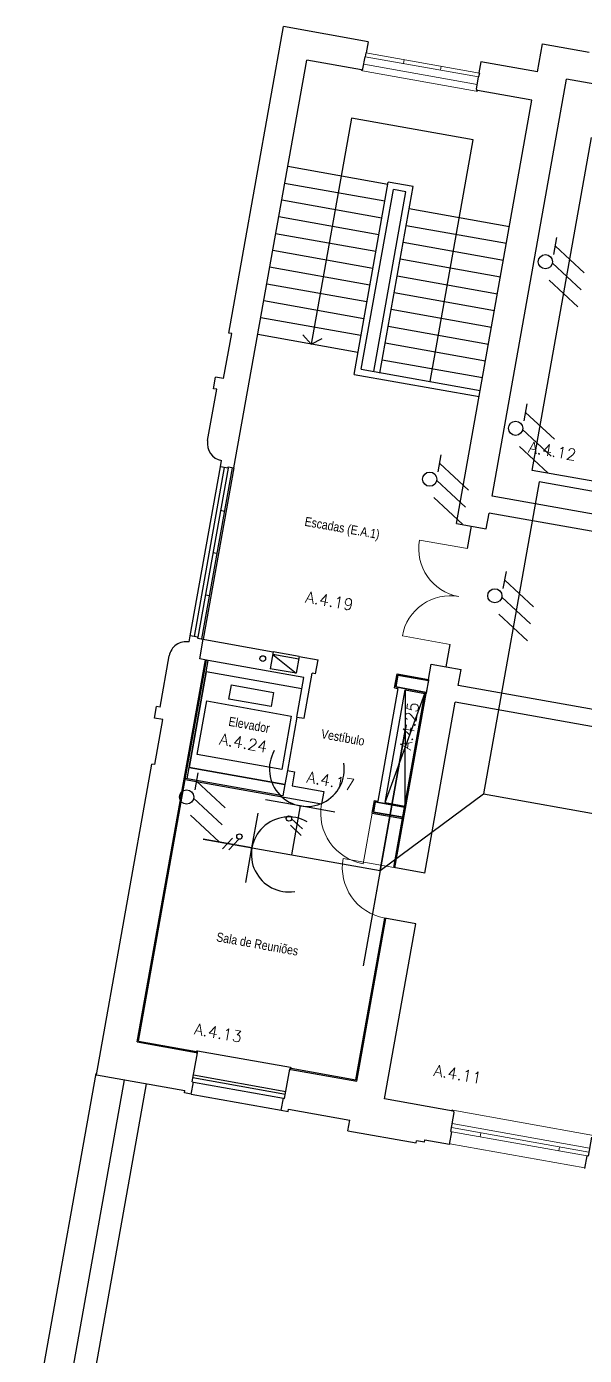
# Model space of a CAD drawing. Header units: millimetres. Extents: x -91118 to -91031, y -106425 to -106289.
# Drawn here: x -91094.72 to -91084.97, y -106327.96 to -106304.75 of the extents above; entities that cross this region are included whole.
import ezdxf

# ---------------------------------------------------------------- set-up
doc = ezdxf.new("R2010")
doc.units = ezdxf.units.MM
doc.header["$MEASUREMENT"] = 0
doc.linetypes.add('ACAD_ISO10W100', pattern=[18, 12, -3, 0, -3])
doc.linetypes.add('DASHED', pattern=[0.75, 0.5, -0.25])
for name, color, linetype, lineweight in [('!00 Elementos Corte', 40, 'Continuous', 30), ('!01 Elementos Vista 1', 152, 'Continuous', 0), ('!02 Elementos Vista 2', 87, 'Continuous', 0), ('!07 Vaos - Janelas', 8, 'Continuous', 13), ('0-CIVIL', 8, 'Continuous', 0)]:
    doc.layers.add(name, color=color, linetype=linetype, lineweight=lineweight)
doc.layers.add('Desenho base', color=7, linetype='Continuous')
doc.layers.add('Tomadas', color=1, linetype='Continuous')
doc.styles.add('Legenda cotas', font='ARIALN.TTF', dxfattribs={"height": 0.16})
doc.styles.get("Standard").update_dxf_attribs({"font": 'simplex.shx'})

# ---------------------------------------------------------------- blocks, each defined once
blk = doc.blocks.new('P90')
at = {"layer": '0-CIVIL'}
blk.add_line((0, 0), (0, 0.9), dxfattribs=at)
blk.add_arc((0, 0), 0.9, 0.0201, 89.9983, dxfattribs=at)
blk = doc.blocks.new('Bloco Porta')
at = {"layer": '0-CIVIL'}
blk.add_lwpolyline([(0, 0), (1, 0)], dxfattribs=at)
blk.add_arc((0, 0), 1, 0, 90, dxfattribs=at)
blk = doc.blocks.new('A$C264557D4')
at = {"layer": '!00 Elementos Corte', "color": 8}
for p, q in [((-2.038, -0.025), (-2.038, -0.243)), ((-0.022, -0.025), (-0.022, -0.243))]:
    blk.add_line(p, q, dxfattribs=at)
for points in [[(-2.038, -0.313), (-2.038, -0.243)], [(-2.03, -0.313), (-2.038, -0.313)], [(-0.03, -0.313), (-0.022, -0.313)], [(-0.022, -0.313), (-0.022, -0.243)]]:
    blk.add_lwpolyline(points, dxfattribs=at)
for centre, start, end in [((-2.057, -0.025), 0, 90), ((-0.002, -0.025), 90, 180)]:
    blk.add_arc(centre, 0.02, start, end, dxfattribs=at)
at = {"layer": '!01 Elementos Vista 1', "color": 8}
for points in [[(-0.022, 0.01), (-2.038, 0.01)], [(-0.022, -0.11), (-2.038, -0.11)]]:
    blk.add_lwpolyline(points, dxfattribs=at)
for centre, start, end in [((-2.038, -0.02), 90, 150), ((-0.022, -0.02), 30, 90)]:
    blk.add_arc(centre, 0.03, start, end, dxfattribs=at)
at = {"layer": '!07 Vaos - Janelas', "color": 8}
for points in [[(-2.038, -0.243), (-0.022, -0.243)], [(-2.038, -0.313), (-0.022, -0.313)], [(-1.358, -0.313), (-1.358, -0.244)], [(-0.702, -0.313), (-0.702, -0.243)]]:
    blk.add_lwpolyline(points, dxfattribs=at)
blk = doc.blocks.new('bggb')
at = {"layer": '!00 Elementos Corte', "color": 8}
for p, q in [((-71623.842, -120043.601), (-71623.842, -120043.264)), ((-71621.402, -120043.264), (-71621.402, -120043.601)), ((-71623.842, -120043.601), (-71623.822, -120043.601)), ((-71623.822, -120043.824), (-71623.822, -120043.601)), ((-71621.422, -120043.824), (-71621.422, -120043.601)), ((-71621.402, -120043.601), (-71621.422, -120043.601))]:
    blk.add_line(p, q, dxfattribs=at)
at = {"layer": '!01 Elementos Vista 1', "color": 8}
for p, q in [((-71621.373, -120043.229), (-71623.871, -120043.229)), ((-71621.422, -120043.814), (-71623.822, -120043.814))]:
    blk.add_line(p, q, dxfattribs=at)
for centre, start, end in [((-71623.871, -120043.259), 90, 150), ((-71621.373, -120043.259), 30, 90)]:
    blk.add_arc(centre, 0.03, start, end, dxfattribs=at)
at = {"layer": '!02 Elementos Vista 2', "color": 8}
blk.add_line((-71621.402, -120043.459), (-71623.842, -120043.459), dxfattribs=at)
at = {"layer": '!07 Vaos - Janelas', "color": 8}
for points in [[(-71623.842, -120043.531), (-71621.402, -120043.531)], [(-71623.822, -120043.601), (-71621.422, -120043.601)], [(-71623.322, -120043.531), (-71623.322, -120043.601)], [(-71621.922, -120043.531), (-71621.922, -120043.601)]]:
    blk.add_lwpolyline(points, dxfattribs=at)

msp = doc.modelspace()

# ---------------------------------------------------------------- linework, layer by layer
at = {"layer": 'Desenho base'}
for p, q in [((-91085.79, -106305.539), (-91085.702, -106305.047)), ((-91091.099, -106312.458), (-91089.826, -106305.331)), ((-91088.866, -106305.502), (-91089.826, -106305.331)), ((-91086.585, -106312.949), (-91085.284, -106305.665)), ((-91083.763, -106305.936), (-91085.284, -106305.665)), ((-91085.888, -106306.034), (-91086.843, -106305.864)), ((-91087.209, -106313.427), (-91085.888, -106306.034)), ((-91088.406, -106307.504), (-91090.158, -106307.191)), ((-91088.458, -106307.798), (-91090.211, -106307.485)), ((-91088.998, -106310.822), (-91088.399, -106307.465)), ((-91088.548, -106310.801), (-91087.966, -106307.542)), ((-91087.966, -106307.542), (-91088.399, -106307.465)), ((-91088.511, -106308.091), (-91090.263, -106307.778)), ((-91088.871, -106310.733), (-91088.31, -106307.593)), ((-91088.654, -106310.772), (-91088.093, -106307.631)), ((-91088.093, -106307.631), (-91088.31, -106307.593)), ((-91088.034, -106307.926), (-91086.282, -106308.239)), ((-91088.563, -106308.384), (-91090.315, -106308.071)), ((-91088.087, -106308.22), (-91086.334, -106308.533)), ((-91088.615, -106308.678), (-91090.368, -106308.365)), ((-91088.668, -106308.971), (-91090.42, -106308.658)), ((-91088.139, -106308.513), (-91086.387, -106308.826)), ((-91088.72, -106309.264), (-91090.473, -106308.952)), ((-91088.191, -106308.806), (-91086.439, -106309.119)), ((-91088.244, -106309.1), (-91086.492, -106309.413)), ((-91088.773, -106309.558), (-91090.525, -106309.245)), ((-91088.296, -106309.393), (-91086.544, -106309.706)), ((-91088.825, -106309.851), (-91090.577, -106309.538)), ((-91088.877, -106310.145), (-91090.63, -106309.832)), ((-91088.349, -106309.686), (-91086.596, -106309.999)), ((-91088.93, -106310.438), (-91090.682, -106310.125)), ((-91088.401, -106309.98), (-91086.649, -106310.293)), ((-91089.747, -106310.292), (-91089.895, -106310.134)), ((-91089.747, -106310.292), (-91089.553, -106310.195)), ((-91088.453, -106310.273), (-91086.701, -106310.586)), ((-91088.506, -106310.566), (-91086.754, -106310.879)), ((-91088.998, -106310.822), (-91086.813, -106311.212)), ((-91088.871, -106310.733), (-91086.794, -106311.104)), ((-91091.267, -106312.448), (-91091.795, -106315.402)), ((-91091.197, -106312.44), (-91091.099, -106312.458)), ((-91078.286, -106314.432), (-91086.585, -106312.949)), ((-91091.333, -106313.198), (-91091.264, -106313.211)), ((-91086.687, -106313.52), (-91086.638, -106313.245)), ((-91078.339, -106314.727), (-91086.638, -106313.245)), ((-91087.209, -106313.427), (-91086.687, -106313.52)), ((-91087.018, -106313.867), (-91086.948, -106313.474)), ((-91091.464, -106313.937), (-91091.396, -106313.949)), ((-91091.596, -106314.675), (-91091.527, -106314.687)), ((-91090.409, -106315.669), (-91090.462, -106315.965)), ((-91089.956, -106315.75), (-91090.409, -106315.669)), ((-91087.387, -106315.935), (-91087.317, -106315.541)), ((-91092.788, -106322.487), (-91091.596, -106315.813)), ((-91091.949, -106317.903), (-91091.577, -106315.816)), ((-91091.582, -106316.018), (-91091.547, -106315.822)), ((-91089.874, -106316.12), (-91091.547, -106315.822)), ((-91089.965, -106315.799), (-91090.418, -106315.719)), ((-91090.418, -106315.719), (-91090.009, -106316.046)), ((-91089.956, -106315.75), (-91090.009, -106316.046)), ((-91089.669, -106316.055), (-91089.625, -106315.809)), ((-91087.696, -106316.154), (-91087.648, -106315.888)), ((-91087.648, -106315.888), (-91087.126, -106315.981)), ((-91091.582, -106316.018), (-91091.881, -106317.692)), ((-91089.909, -106316.317), (-91091.582, -106316.018)), ((-91089.909, -106316.317), (-91091.582, -106316.018)), ((-91090.009, -106316.046), (-91090.462, -106315.965)), ((-91089.909, -106316.317), (-91089.874, -106316.12)), ((-91089.869, -106316.832), (-91089.728, -106316.045)), ((-91089.669, -106316.055), (-91089.728, -106316.045)), ((-91088.291, -106316.302), (-91088.247, -106316.055)), ((-91087.696, -106316.154), (-91087.74, -106316.4)), ((-91087.176, -106316.257), (-91087.126, -106315.981)), ((-91089.997, -106316.81), (-91089.909, -106316.317)), ((-91088.291, -106316.302), (-91088.232, -106316.312)), ((-91088.15, -106318.582), (-91087.759, -106316.397)), ((-91088.104, -106316.335), (-91087.759, -106316.397)), ((-91087.74, -106316.4), (-91087.759, -106316.397)), ((-91084.281, -106316.774), (-91087.176, -106316.257)), ((-91088.283, -106319.442), (-91087.74, -106316.4)), ((-91087.761, -106319.535), (-91087.228, -106316.552)), ((-91078.93, -106318.034), (-91087.228, -106316.552)), ((-91089.997, -106316.81), (-91090.164, -106317.745)), ((-91089.997, -106316.81), (-91089.869, -106316.832)), ((-91093.5, -106323.061), (-91092.531, -106317.632)), ((-91091.916, -106317.889), (-91091.881, -106317.692)), ((-91091.881, -106317.692), (-91090.208, -106317.991)), ((-91090.208, -106317.991), (-91091.881, -106317.692)), ((-91090.164, -106317.745), (-91090.208, -106317.991)), ((-91090.164, -106317.745), (-91090.036, -106317.768)), ((-91090.036, -106317.768), (-91090.08, -106318.014)), ((-91092.765, -106322.471), (-91091.949, -106317.903)), ((-91091.949, -106317.903), (-91089.567, -106318.329)), ((-91090.243, -106318.188), (-91091.946, -106317.884)), ((-91090.208, -106317.991), (-91090.243, -106318.188)), ((-91090.08, -106318.014), (-91089.528, -106318.112)), ((-91089.528, -106318.112), (-91089.567, -106318.329)), ((-91088.681, -106318.487), (-91088.642, -106318.27)), ((-91088.681, -106318.487), (-91088.15, -106318.582)), ((-91088.642, -106318.27), (-91088.583, -106318.281)), ((-91088.455, -106318.304), (-91088.111, -106318.365)), ((-91088.303, -106319.438), (-91088.15, -106318.582)), ((-91087.761, -106319.535), (-91088.303, -106319.438)), ((-91088.965, -106323.15), (-91088.461, -106320.324)), ((-91088.949, -106323.173), (-91088.441, -106320.328)), ((-91087.919, -106320.421), (-91088.461, -106320.324)), ((-91088.466, -106323.483), (-91087.919, -106320.421)), ((-91092.788, -106322.487), (-91091.755, -106322.672)), ((-91092.765, -106322.471), (-91091.751, -106322.652)), ((-91090.11, -106322.935), (-91091.735, -106322.645)), ((-91091.826, -106323.184), (-91091.735, -106322.675)), ((-91101.343, -106366.915), (-91093.507, -106323.039)), ((-91093.5, -106323.061), (-91091.955, -106323.337)), ((-91090.191, -106323.356), (-91091.805, -106323.068)), ((-91090.212, -106323.473), (-91090.121, -106322.964)), ((-91090.101, -106322.967), (-91088.949, -106323.173)), ((-91090.097, -106322.947), (-91088.965, -106323.15)), ((-91094.259, -106330.153), (-91093.008, -106323.149)), ((-91092.629, -106323.217), (-91093.804, -106329.792)), ((-91091.844, -106323.397), (-91091.806, -106323.188)), ((-91091.826, -106323.184), (-91091.806, -106323.188)), ((-91091.806, -106323.188), (-91090.231, -106323.469)), ((-91091.844, -106323.397), (-91090.269, -106323.679)), ((-91090.269, -106323.679), (-91090.231, -106323.469)), ((-91087.265, -106323.697), (-91088.466, -106323.483)), ((-91090.144, -106323.66), (-91089.071, -106323.852)), ((-91087.913, -106324.252), (-91087.906, -106324.213)), ((-91087.768, -106324.237), (-91087.761, -106324.198)), ((-91087.761, -106324.198), (-91087.328, -106324.275))]:
    msp.add_line(p, q, dxfattribs=at)
for points in [[(-91091.186, -106310.101), (-91090.229, -106304.746)], [(-91088.75, -106305.01), (-91090.229, -106304.746)], [(-91088.75, -106305.01), (-91088.785, -106305.204)], [(-91085.702, -106305.047), (-91084.889, -106305.192)], [(-91086.781, -106305.362), (-91086.816, -106305.556)], [(-91085.79, -106305.539), (-91086.781, -106305.362)], [(-91087.67, -106310.947), (-91086.915, -106306.724), (-91089.042, -106306.344), (-91089.747, -106310.292)], [(-91091.277, -106310.897), (-91091.137, -106310.11)], [(-91091.137, -106310.11), (-91091.186, -106310.101)], [(-91091.456, -106311.074), (-91091.42, -106310.872)], [(-91091.277, -106310.897), (-91091.42, -106310.872)], [(-91091.557, -106311.98), (-91091.397, -106311.084)], [(-91091.397, -106311.084), (-91091.456, -106311.074)], [(-91091.861, -106315.39), (-91091.334, -106312.436)], [(-91091.128, -106312.453), (-91091.663, -106315.445)], [(-91091.334, -106312.436), (-91091.314, -106312.328)], [(-91091.201, -106312.46), (-91091.334, -106312.436)], [(-91091.201, -106312.46), (-91091.197, -106312.44)], [(-91091.201, -106312.46), (-91091.728, -106315.413)], [(-91091.099, -106312.458), (-91091.633, -106315.451)], [(-91091.88, -106315.498), (-91091.861, -106315.39)], [(-91091.728, -106315.413), (-91091.861, -106315.39)], [(-91091.728, -106315.413), (-91091.732, -106315.433), (-91090.409, -106315.669)], [(-91091.547, -106315.822), (-91091.695, -106315.795), (-91091.633, -106315.451)], [(-91092.389, -106316.636), (-91092.229, -106315.741)], [(-91089.956, -106315.75), (-91089.625, -106315.809)], [(-91091.881, -106317.692), (-91091.582, -106316.018)], [(-91087.699, -106316.174), (-91088.231, -106316.079), (-91088.268, -106316.285), (-91087.736, -106316.38)], [(-91088.247, -106316.055), (-91087.696, -106316.154)], [(-91088.232, -106316.312), (-91088.583, -106318.281)], [(-91088.455, -106318.304), (-91088.104, -106316.335)], [(-91088.455, -106318.304), (-91087.759, -106316.397)], [(-91088.104, -106316.335), (-91088.111, -106318.365)], [(-91092.484, -106316.828), (-91092.448, -106316.626)], [(-91092.389, -106316.636), (-91092.448, -106316.626)], [(-91092.341, -106316.853), (-91092.484, -106316.828)], [(-91092.482, -106317.641), (-91092.341, -106316.853)], [(-91092.482, -106317.641), (-91092.531, -106317.632)], [(-91088.114, -106318.385), (-91088.626, -106318.294), (-91088.658, -106318.471), (-91088.146, -106318.562)], [(-91093.497, -106323.041), (-91093.507, -106323.039)], [(-91090.199, -106323.404), (-91091.814, -106323.115)], [(-91091.844, -106323.397), (-91091.844, -106323.397), (-91091.962, -106323.376), (-91091.955, -106323.337)], [(-91090.231, -106323.469), (-91090.212, -106323.473)], [(-91090.269, -106323.679), (-91090.269, -106323.679), (-91090.151, -106323.7), (-91090.144, -106323.66)], [(-91089.104, -106324.039), (-91089.071, -106323.852)], [(-91089.104, -106324.039), (-91087.913, -106324.252)], [(-91087.768, -106324.237), (-91087.906, -106324.213)]]:
    msp.add_lwpolyline(points, dxfattribs=at)
for points in [[(-91088.231, -106316.079), (-91087.699, -106316.174), (-91087.736, -106316.38), (-91088.268, -106316.285)], [(-91090.447, -106316.628), (-91091.185, -106316.496), (-91091.141, -106316.248), (-91090.403, -106316.38)], [(-91090.262, -106317.727), (-91091.739, -106317.463), (-91091.572, -106316.528), (-91090.095, -106316.792)], [(-91088.146, -106318.562), (-91088.658, -106318.471), (-91088.626, -106318.294), (-91088.114, -106318.385)]]:
    msp.add_lwpolyline(points, close=True, dxfattribs=at)
msp.add_circle((-91090.593, -106315.789), 0.05, dxfattribs=at)
for centre, radius, start, end in [((-91091.262, -106312.033), 0.3, 169.8735, 259.8735), ((-91091.933, -106315.793), 0.3, 79.8735, 169.8735), ((-91091.738, -106322.69), 0.0448, 86.3887, 119.4681), ((-91091.755, -106322.672), 0.02, 349.8735, 79.8735), ((-91091.758, -106322.691), 0.02, 349.8735, 79.8735), ((-91090.105, -106322.987), 0.02, 79.8735, 169.8735), ((-91090.101, -106322.967), 0.02, 79.8735, 169.8735), ((-91090.123, -106322.978), 0.0448, 40.2789, 73.3583), ((-91087.277, -106323.71), 0.03, 79.8735, 139.8735), ((-91087.269, -106323.717), 0.02, 349.8735, 79.8735)]:
    msp.add_arc(centre, radius, start, end, dxfattribs=at)
at = {"layer": 'Tomadas'}
for p, q in [((-91085.887, -106312.5, -223.975), (-91084.848, -106306.681, -223.975)), ((-91085.506, -106308.728, -207.178), (-91085.453, -106308.431, -207.178)), ((-91085.479, -106308.58, -207.178), (-91084.978, -106309.046, -207.178)), ((-91085.532, -106308.877, -207.178), (-91085.031, -106309.344, -207.178)), ((-91085.586, -106309.174, -207.178), (-91085.084, -106309.641, -207.178)), ((-91086.026, -106311.637, -202.923), (-91085.972, -106311.34, -202.923)), ((-91085.999, -106311.489, -202.923), (-91085.497, -106311.956, -202.923)), ((-91086.052, -106311.786, -202.923), (-91085.55, -106312.253, -202.923)), ((-91086.105, -106312.083, -202.923), (-91085.603, -106312.55, -202.923)), ((-91087.526, -106312.527), (-91087.473, -106312.23)), ((-91087.5, -106312.379), (-91086.998, -106312.846)), ((-91087.553, -106312.676), (-91087.051, -106313.143)), ((-91076.783, -106314.126, -223.975), (-91085.887, -106312.5, -223.975)), ((-91085.763, -106312.701, 129.6), (-91086.737, -106318.151, 129.6)), ((-91076.83, -106314.297, 129.6), (-91085.763, -106312.701, 129.6)), ((-91087.606, -106312.973), (-91087.104, -106313.44)), ((-91086.389, -106314.564, 129.6), (-91086.336, -106314.267, 129.6)), ((-91086.362, -106314.416, 129.6), (-91085.86, -106314.882, 129.6)), ((-91086.415, -106314.713, 129.6), (-91085.913, -106315.18, 129.6)), ((-91086.468, -106315.01, 129.6), (-91085.967, -106315.477, 129.6)), ((-91091.777, -106318.08, -37.068), (-91091.724, -106317.782, -37.068)), ((-91091.75, -106317.931, -37.068), (-91091.248, -106318.398, -37.068)), ((-91091.803, -106318.228, -37.068), (-91091.302, -106318.695, -37.068)), ((-91089.938, -106318.362, -74.137), (-91090.546, -106318.254, -74.137)), ((-91088.544, -106319.494, 164.404), (-91086.737, -106318.151, 129.6)), ((-91086.737, -106318.151, 129.6), (-91086.737, -106318.151, 129.6)), ((-91086.737, -106318.151, 129.6), (-91079.57, -106319.431, 129.6)), ((-91090.782, -106319.095), (-91090.674, -106318.487)), ((-91089.938, -106318.362, -74.137), (-91090.091, -106319.218, -74.137)), ((-91089.331, -106318.471, -74.137), (-91089.938, -106318.362, -74.137)), ((-91091.856, -106318.526, -37.068), (-91091.355, -106318.992, -37.068)), ((-91090.109, -106318.702, -74.137), (-91089.92, -106318.878, -74.137)), ((-91090.089, -106318.59, -74.137), (-91089.9, -106318.766, -74.137)), ((-91090.782, -106319.095), (-91091.638, -106318.942)), ((-91091.122, -106318.924), (-91091.298, -106319.113)), ((-91091.01, -106318.944), (-91091.186, -106319.133)), ((-91090.891, -106319.702), (-91090.782, -106319.095))]:
    msp.add_line(p, q, dxfattribs=at)
at = {"layer": 'Tomadas', "linetype": 'Continuous'}
for p, q in [((-91088.089, -106316.944, -45.968), (-91088.841, -106321.157, 113.319)), ((-91088.544, -106319.494, -74.137), (-91088.089, -106316.944, -74.137)), ((-91091.638, -106318.942), (-91091.638, -106318.942, -74.137)), ((-91091.638, -106318.942, -74.137), (-91088.544, -106319.494, -74.137)), ((-91088.544, -106319.494, 164.404), (-91088.841, -106321.157, 164.404))]:
    msp.add_line(p, q, dxfattribs=at)
at = {"layer": 'Tomadas', "linetype": 'DASHED', "ltscale": 7}
msp.add_line((-91088.089, -106316.944, -74.137), (-91088.089, -106316.944, -45.968), dxfattribs=at)
at = {"layer": 'Tomadas', "linetype": 'ACAD_ISO10W100'}
msp.add_line((-91088.841, -106321.157, 164.404), (-91088.841, -106321.157, 113.319), dxfattribs=at)
at = {"layer": 'Tomadas'}
for centre, radius in [((-91085.654, -106308.855, -207.178), 0.124), ((-91086.174, -106311.764, -202.923), 0.124), ((-91087.675, -106312.654), 0.124), ((-91086.537, -106314.691, 129.6), 0.124), ((-91091.925, -106318.207, -37.068), 0.124), ((-91090.135, -106318.582, -74.137), 0.0466), ((-91091.002, -106318.898), 0.0466)]:
    msp.add_circle(centre, radius, dxfattribs=at)
for centre, start, end in [((-91089.823, -106317.718, -74.137), 150.6329, 9.1141), ((-91090.139, -106319.21), 60.6329, 279.1141)]:
    msp.add_arc(centre, 0.654, start, end, dxfattribs=at)

# ---------------------------------------------------------------- block references
at = {"layer": 'Desenho base'}
for name, p, rotation in [('A$C264557D4', (-91088.869, -106305.507), 169.8734931177438), ('P90', (-91088.681, -106318.487), 169.8734931224612), ('bggb', (527.1, -743.557), 349.8734931170255)]:
    msp.add_blockref(name, p, dxfattribs=dict(at, rotation=rotation))
at = {"layer": 'Desenho base', "yscale": 0.8499999998894054, "zscale": 0.8499999998895474}
for p, xscale, rotation in [((-91087.018, -106313.867), 0.8499999999007259, 169.8734930848424), ((-91087.317, -106315.541), -0.8499999998874268, 349.8734930787037)]:
    msp.add_blockref('Bloco Porta', p, dxfattribs=dict(at, xscale=xscale, rotation=rotation))
at = {"layer": 'Desenho base', "xscale": -1, "rotation": 79.87349311173865}
msp.add_blockref('P90', (-91088.303, -106319.438), dxfattribs=at)

# ---------------------------------------------------------------- texts
at = {"layer": 'Desenho base', "color": 7, "style": 'Legenda cotas'}
for s, p in [('Escadas (E.A.1)', (-91089.871, -106313.467)), ('Elevador', (-91091.201, -106316.961)), ('Vestíbulo', (-91089.583, -106317.178)), ('Sala de Reuniões', (-91091.414, -106320.726))]:
    msp.add_text(s, height=0.16, rotation=349.8735, dxfattribs=at).set_placement(p)
at = {"layer": 'Desenho base', "linetype": 'Continuous', "char_height": 0.2, "width": 1, "attachment_point": 5}
for s, insert, rotation in [('A.4.12', (-91085.53, -106312.161), 349.8735), ('A.4.19', (-91089.427, -106314.78), 349.8735), ('A.4.25', (-91088.031, -106316.966), 79.8735), ('A.4.24', (-91090.93, -106317.263), 349.8735), ('A.4.17', (-91089.407, -106317.927), 349.8735), ('A.4.13', (-91091.372, -106322.327), 349.8735), ('A.4.11', (-91087.184, -106323.05), 349.8735)]:
    msp.add_mtext(s, dxfattribs=dict(at, insert=insert, rotation=rotation))

doc.saveas('drawing.dxf')
